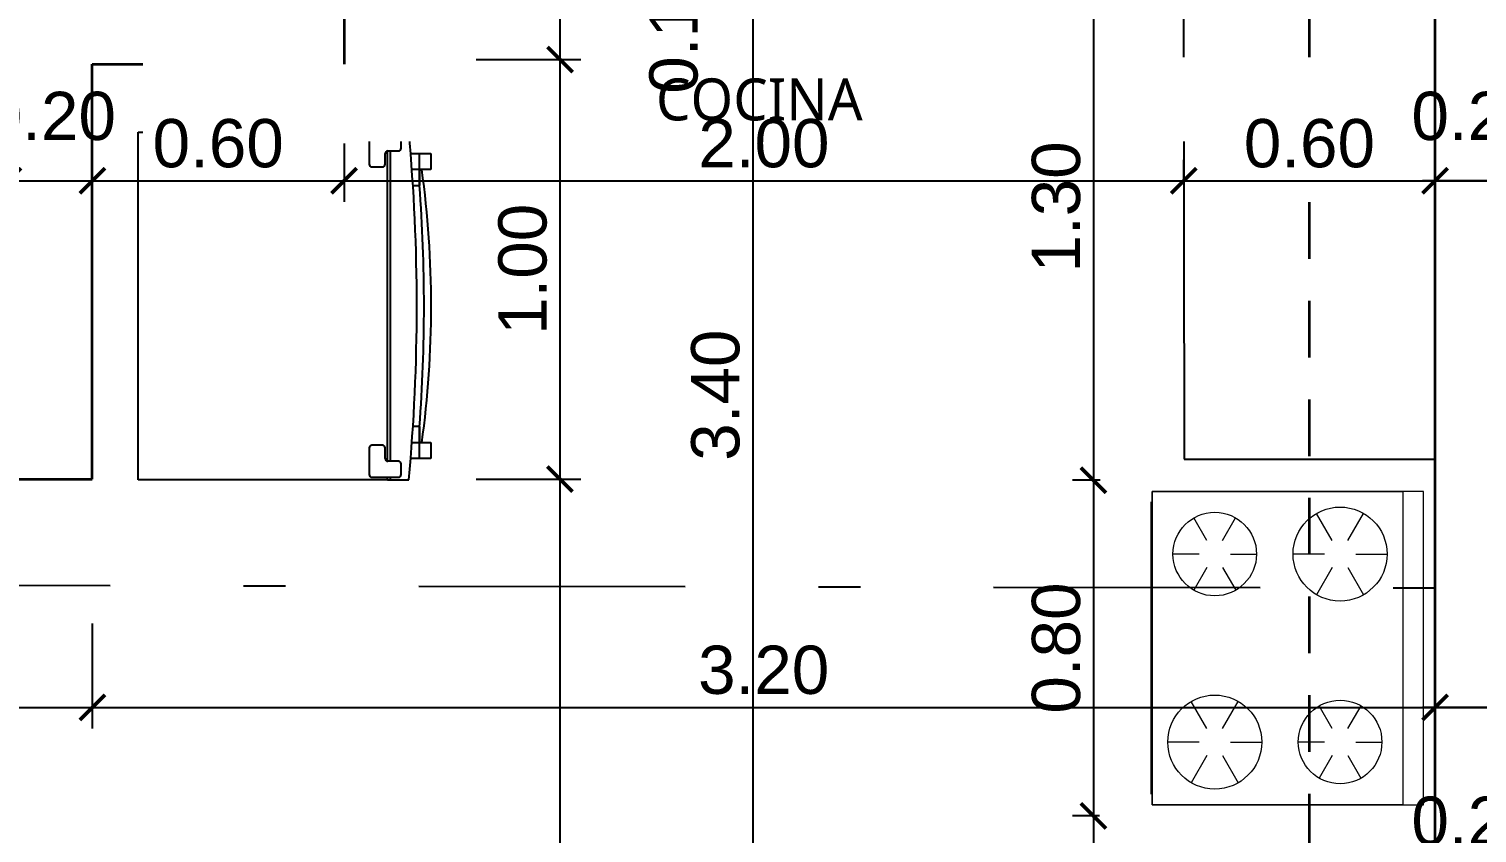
# Model space of a CAD drawing. Header units: feet. Extents: x -417 to 46, y -646 to -218.
# Drawn here: x -72.6 to -69.149, y -489.971 to -488.055 of the extents above; entities that cross this region are included whole.
import ezdxf

# ---------------------------------------------------------------- set-up
doc = ezdxf.new("R2010")
doc.units = ezdxf.units.FT
doc.header["$MEASUREMENT"] = 0
doc.linetypes.add('DASHDOT', pattern=[25.4, 12.7, -6.35, 0, -6.35])
doc.linetypes.add('HIDDEN', pattern=[0.375, 0.25, -0.125])
for name, color, linetype, lineweight in [('A-WALL', 4, 'Continuous', 25), ('DIM-COTAS', 1, 'Continuous', 5), ('muebles', 2, 'Continuous', 5), ('TXT', 2, 'Continuous', 9)]:
    doc.layers.add(name, color=color, linetype=linetype, lineweight=lineweight)
for name, color, linetype in [('COCINA', 2, 'Continuous'), ('DIM', 10, 'Continuous'), ('GRDUTIY', 5, 'Continuous'), ('MB3', 8, 'Continuous')]:
    doc.layers.add(name, color=color, linetype=linetype)
doc.styles.add('ads', font='trebuc.ttf', dxfattribs={"height": 0.14})
doc.styles.get("Standard").update_dxf_attribs({"font": 'arial.ttf', "height": 0.115})
doc.dimstyles.new('KEILY', dxfattribs={"dimtxt": 0.115, "dimasz": 0.06, "dimexe": 0.05, "dimexo": 0.2, "dimgap": 0.03, "dimtad": 1, "dimzin": 1, "dimdsep": 46, "dimtxsty": 'Standard', "dimblk": 'ARCHTICK', "dimcen": 2.5, "dimdle": 0.03, "dimclrd": 256, "dimclre": 256, "dimclrt": 7, "dimadec": 0, "dimazin": 0, "dimtfac": 1, "dimtmove": 2, "dimatfit": 3, "dimfxl": 0.2, "dimfxlon": 1, "dimtolj": 1, "dimtzin": 1, "dimarcsym": 0})

# ---------------------------------------------------------------- blocks, each defined once
blk = doc.blocks.new('A$C285A50AC')
at = {"layer": 'muebles'}
for p, q in [((0.0012, 0.6896, -0.889), (0, 0.0292, -0.889)), ((0.0012, 0.6896), (0.0011, 0.6388)), ((0.7632, 0.6882), (0.0012, 0.6896)), ((0.7632, 0.6882, -0.889), (0.0012, 0.6896, -0.889)), ((0.762, 0.0278, -0.889), (0.7632, 0.6882, -0.889)), ((0.7631, 0.6374), (0.7632, 0.6882)), ((0.0011, 0.6388), (0.7631, 0.6374)), ((0, 0.0292, -0.889), (0.762, 0.0278, -0.889))]:
    blk.add_line(p, q, dxfattribs=at)
at = {"layer": 'muebles', "color": 8}
for p, q in [((0.1533, 0.5242, 0.0025), (0.1534, 0.6004, 0.0025)), ((0.6105, 0.5234, 0.0025), (0.6106, 0.5869, 0.0025)), ((0.1203, 0.5052, 0.0025), (0.0543, 0.5435, 0.0025)), ((0.1863, 0.5051, 0.0025), (0.2523, 0.5431, 0.0025)), ((0.5775, 0.5044, 0.0025), (0.5225, 0.5363, 0.0025)), ((0.6435, 0.5043, 0.0025), (0.6985, 0.5359, 0.0025)), ((0.1202, 0.4671, 0.0025), (0.0541, 0.4292, 0.0025)), ((0.1862, 0.467, 0.0025), (0.2521, 0.4288, 0.0025)), ((0.5774, 0.4663, 0.0025), (0.5223, 0.4347, 0.0025)), ((0.6434, 0.4662, 0.0025), (0.6983, 0.4343, 0.0025)), ((0.1532, 0.448, 0.0025), (0.153, 0.3718, 0.0025)), ((0.6104, 0.4472, 0.0025), (0.6102, 0.3837, 0.0025)), ((0.1527, 0.2194, 0.0025), (0.1529, 0.2829, 0.0025)), ((0.6099, 0.2186, 0.0025), (0.6101, 0.2948, 0.0025)), ((0.1197, 0.2004, 0.0025), (0.0648, 0.2323, 0.0025)), ((0.1857, 0.2003, 0.0025), (0.2408, 0.232, 0.0025)), ((0.5769, 0.1996, 0.0025), (0.511, 0.2378, 0.0025)), ((0.6429, 0.1995, 0.0025), (0.709, 0.2375, 0.0025)), ((0.1196, 0.1623, 0.0025), (0.0646, 0.1307, 0.0025)), ((0.1526, 0.1432, 0.0025), (0.1525, 0.0797, 0.0025)), ((0.1856, 0.1622, 0.0025), (0.2406, 0.1304, 0.0025)), ((0.5768, 0.1615, 0.0025), (0.5108, 0.1235, 0.0025)), ((0.6098, 0.1424, 0.0025), (0.6097, 0.0662, 0.0025)), ((0.6428, 0.1614, 0.0025), (0.7088, 0.1232, 0.0025))]:
    blk.add_line(p, q, dxfattribs=at)
at = {"layer": 'muebles', "extrusion": (-0.001805, -0.999998, 0)}
for p, q in [((0.0635, 0.0265, -0.6223), (0.6985, 0.0254, -0.6223)), ((0.0635, 0.0265, -0.1016), (0.6985, 0.0254, -0.1016))]:
    blk.add_line(p, q, dxfattribs=at)
at = {"layer": 'muebles'}
for centre, radius in [((0.1532, 0.4861, 0.0025), 0.1143), ((0.6104, 0.4853, 0.0025), 0.1016), ((0.1527, 0.1813, 0.0025), 0.1016), ((0.6099, 0.1805, 0.0025), 0.1143)]:
    blk.add_circle(centre, radius, dxfattribs=at)
at = {"layer": 'muebles', "color": 8, "extrusion": (-0.001805, -0.999998, 0)}
for centre in [(0.0888, -0.0381, -0.0267), (0.2158, -0.0381, -0.0267), (0.3809, -0.0381, -0.0267), (0.546, -0.0381, -0.0267), (0.673, -0.0381, -0.0267)]:
    blk.add_circle(centre, 0.0254, dxfattribs=at)
at = {"layer": 'muebles'}
for points in [[(0.0012, 0.6896, 0.254), (0.0011, 0.6388, 0.254), (0.7631, 0.6374, 0.254), (0.7632, 0.6882, 0.254)], [(0, 0.0292), (0.0011, 0.6388), (0.7631, 0.6374), (0.762, 0.0278)]]:
    blk.add_3dface(points, dxfattribs=at)
at = {"layer": 'muebles', "color": 8}
for points in [[(0.0254, 0.0266, -0.0762), (0.0254, 0.0266, -0.5334), (0.7366, 0.0253, -0.5334), (0.7366, 0.0253, -0.0762)], [(0.0254, 0.0266, -0.5969), (0.0254, 0.0266, -0.8509), (0.7366, 0.0253, -0.8509), (0.7366, 0.0253, -0.5969)]]:
    blk.add_3dface(points, dxfattribs=at)
blk = doc.blocks.new('A$C007B5363')
at = {"layer": 'COCINA'}
for p, q in [((0, 0.8287), (0.5944, 0.8287)), ((0, 0), (0, 0.8287)), ((0.5944, 0.8287), (0.6007, 0.8287)), ((0.5944, 0.8223), (0.5944, 0.8287)), ((0.6007, 0.8287), (0.6007, 0.8223)), ((0.6452, 0.8287), (0.6007, 0.8287)), ((0.5507, 0.816), (0.5507, 0.7525)), ((0.6206, 0.8223), (0.5571, 0.8223)), ((0.6269, 0.7906), (0.6269, 0.816)), ((0.5888, 0.7525), (0.5888, 0.7779)), ((0.5944, 0.0446), (0.5944, 0.7841)), ((0.5952, 0.7842), (0.6206, 0.7842)), ((0.6007, 0.7842), (0.6007, 0.0445)), ((0.6487, 0.7779), (0.6706, 0.7779)), ((0.6706, 0.7779), (0.6975, 0.7779)), ((0.6706, 0.7398), (0.6706, 0.7779)), ((0.6706, 0.7398), (0.6706, 0.7779)), ((0.6987, 0.7398), (0.6987, 0.7779)), ((0.5571, 0.7461), (0.5825, 0.7461)), ((0.6706, 0.7398), (0.6513, 0.7398)), ((0.6975, 0.7398), (0.6706, 0.7398)), ((0.6706, 0.7398), (0.6706, 0.7017)), ((0.6706, 0.7017), (0.6706, 0.7398)), ((0.6539, 0.7017), (0.6706, 0.7017)), ((0.6706, 0.127), (0.6539, 0.127)), ((0.6706, 0.127), (0.6706, 0.0889)), ((0.6706, 0.0889), (0.6706, 0.127)), ((0.5507, 0.0762), (0.5507, 0.0127)), ((0.5825, 0.0826), (0.5571, 0.0826)), ((0.5888, 0.0508), (0.5888, 0.0762)), ((0.6513, 0.0889), (0.6706, 0.0889)), ((0.6706, 0.0889), (0.6975, 0.0889)), ((0.6706, 0.0508), (0.6706, 0.0889)), ((0.6706, 0.0508), (0.6706, 0.0889)), ((0.6987, 0.0508), (0.6987, 0.0889)), ((0.6206, 0.0445), (0.5952, 0.0445)), ((0.6269, 0.0127), (0.6269, 0.0381)), ((0.6706, 0.0508), (0.6487, 0.0508)), ((0.6975, 0.0508), (0.6706, 0.0508)), ((0.5944, 0), (0, 0)), ((0.5571, 0.0064), (0.6206, 0.0064)), ((0.5944, 0), (0.5944, 0.0064)), ((0.5944, 0), (0.6007, 0)), ((0.6007, 0.0064), (0.6007, 0)), ((0.6007, 0), (0.6452, 0))]:
    blk.add_line(p, q, dxfattribs=at)
for centre, radius, start, end in [((-3.8512, 0.4143), 4.5154, 354.7351, 5.2649), ((0.5571, 0.816), 0.00635, 90, 180), ((0.6206, 0.816), 0.00635, 360, 90), ((0.5952, 0.7779), 0.00635, 90, 180), ((0.6206, 0.7906), 0.00635, 270, 360), ((0.5571, 0.7525), 0.00635, 180, 270), ((0.5825, 0.7525), 0.00635, 270, 360), ((-1.6745, 0.4143), 2.3731, 352.1151, 7.8849), ((-3.0793, 0.4143), 3.7608, 355.6182, 4.3818), ((0.5571, 0.0762), 0.00635, 90, 180), ((0.5825, 0.0762), 0.00635, 360, 90), ((0.5952, 0.0508), 0.00635, 180, 270), ((0.6206, 0.0381), 0.00635, 360, 90), ((0.5571, 0.0127), 0.00635, 180, 270), ((0.6206, 0.0127), 0.00635, 270, 360)]:
    blk.add_arc(centre, radius, start, end, dxfattribs=at)
blk = doc.blocks.new('_ArchTick')
at = {"layer": 'DIM-COTAS', "color": 0, "const_width": 0.15}
blk.add_lwpolyline([(-0.5, -0.5), (0.5, 0.5)], dxfattribs=at)
blk = doc.blocks.new('*D2110')
at = {"layer": 'Defpoints', "color": 0, "transparency": 16777216}
for p in [(-71.8491, -487.9775), (-71.8491, -488.1275), (-71.3346, -488.1275)]:
    blk.add_point(p, dxfattribs=at)
at = {"layer": 'DIM', "lineweight": -2, "transparency": 16777216}
for p, q in [((-71.3346, -487.9475), (-71.3346, -488.1575)), ((-71.5346, -487.9775), (-71.2846, -487.9775)), ((-71.5346, -488.1275), (-71.2846, -488.1275))]:
    blk.add_line(p, q, dxfattribs=at)
at = {"layer": 'DIM', "lineweight": -2, "transparency": 16777216, "xscale": 0.06, "yscale": 0.06, "zscale": 0.06}
for p, rotation in [((-71.3346, -487.9775), 90), ((-71.3346, -488.1275), 270)]:
    blk.add_blockref('_ArchTick', p, dxfattribs=dict(at, rotation=rotation))
at = {"layer": 'DIM', "color": 7, "transparency": 16777216, "insert": (-71.0634, -488.0525), "char_height": 0.115, "attachment_point": 5, "rotation": 90}
blk.add_mtext('\\A1;0.15', dxfattribs=at)
blk = doc.blocks.new('*D2111')
at = {"layer": 'Defpoints', "color": 0, "transparency": 16777216}
for p in [(-71.8491, -488.1275), (-72.4491, -489.1275), (-71.3346, -489.1275)]:
    blk.add_point(p, dxfattribs=at)
at = {"layer": 'DIM', "lineweight": -2, "transparency": 16777216}
for p, q in [((-71.3346, -488.0975), (-71.3346, -489.1575)), ((-71.5346, -488.1275), (-71.2846, -488.1275)), ((-71.5346, -489.1275), (-71.2846, -489.1275))]:
    blk.add_line(p, q, dxfattribs=at)
at = {"layer": 'DIM', "lineweight": -2, "transparency": 16777216, "xscale": 0.06, "yscale": 0.06, "zscale": 0.06}
for p, rotation in [((-71.3346, -488.1275), 90), ((-71.3346, -489.1275), 270)]:
    blk.add_blockref('_ArchTick', p, dxfattribs=dict(at, rotation=rotation))
at = {"layer": 'DIM', "color": 7, "transparency": 16777216, "insert": (-71.4233, -488.6275), "char_height": 0.115, "attachment_point": 5, "rotation": 90}
blk.add_mtext('\\A1;1.00', dxfattribs=at)
blk = doc.blocks.new('*D2112')
at = {"layer": 'Defpoints', "color": 0, "transparency": 16777216}
for p in [(-72.4491, -489.1275), (-71.3346, -495.4275), (-71.1442, -495.4275)]:
    blk.add_point(p, dxfattribs=at)
at = {"layer": 'DIM', "lineweight": -2, "transparency": 16777216}
for p, q in [((-71.3346, -489.0975), (-71.3346, -495.4575)), ((-71.5346, -489.1275), (-71.2846, -489.1275)), ((-71.3346, -495.4275), (-71.3846, -495.4275))]:
    blk.add_line(p, q, dxfattribs=at)
at = {"layer": 'DIM', "lineweight": -2, "transparency": 16777216, "xscale": 0.06, "yscale": 0.06, "zscale": 0.06}
for p, rotation in [((-71.3346, -489.1275), 90), ((-71.3346, -495.4275), 270)]:
    blk.add_blockref('_ArchTick', p, dxfattribs=dict(at, rotation=rotation))
at = {"layer": 'DIM', "color": 7, "transparency": 16777216, "insert": (-71.4233, -492.2775), "char_height": 0.115, "attachment_point": 5, "rotation": 90}
blk.add_mtext('\\A1;6.30', dxfattribs=at)
blk = doc.blocks.new('*D2053')
at = {"layer": 'Defpoints', "color": 0, "transparency": 16777216}
for p in [(-70.7491, -487.2275), (-70.8749, -490.6275), (-70.5473, -490.6275)]:
    blk.add_point(p, dxfattribs=at)
at = {"layer": 'DIM', "lineweight": -2, "transparency": 16777216}
for p, q in [((-70.8749, -487.1975), (-70.8749, -490.6575)), ((-70.8749, -487.2275), (-70.9249, -487.2275)), ((-70.7473, -490.6275), (-70.9249, -490.6275))]:
    blk.add_line(p, q, dxfattribs=at)
at = {"layer": 'DIM', "lineweight": -2, "transparency": 16777216, "xscale": 0.06, "yscale": 0.06, "zscale": 0.06}
for p, rotation in [((-70.8749, -487.2275), 90), ((-70.8749, -490.6275), 270)]:
    blk.add_blockref('_ArchTick', p, dxfattribs=dict(at, rotation=rotation))
at = {"layer": 'DIM', "color": 7, "transparency": 16777216, "insert": (-70.9637, -488.9275), "char_height": 0.115, "attachment_point": 5, "rotation": 90}
blk.add_mtext('\\A1;3.40', dxfattribs=at)
blk = doc.blocks.new('*D2060')
at = {"layer": 'Defpoints', "color": 0, "transparency": 16777216}
for p in [(-69.897, -487.8275), (-70.0631, -489.1302), (-69.8471, -489.1302)]:
    blk.add_point(p, dxfattribs=at)
at = {"layer": 'DIM', "lineweight": -2, "transparency": 16777216}
for p, q in [((-70.0631, -487.7975), (-70.0631, -489.1602)), ((-70.0631, -487.8275), (-70.1131, -487.8275)), ((-70.0471, -489.1302), (-70.1131, -489.1302))]:
    blk.add_line(p, q, dxfattribs=at)
at = {"layer": 'DIM', "lineweight": -2, "transparency": 16777216, "xscale": 0.06, "yscale": 0.06, "zscale": 0.06}
for p, rotation in [((-70.0631, -487.8275), 90), ((-70.0631, -489.1302), 270)]:
    blk.add_blockref('_ArchTick', p, dxfattribs=dict(at, rotation=rotation))
at = {"layer": 'DIM', "color": 7, "transparency": 16777216, "insert": (-70.1518, -488.4788), "char_height": 0.115, "attachment_point": 5, "rotation": 90}
blk.add_mtext('\\A1;1.30', dxfattribs=at)
blk = doc.blocks.new('*D2061')
at = {"layer": 'Defpoints', "color": 0, "transparency": 16777216}
for p in [(-69.8471, -489.1302), (-70.0631, -489.9302), (-69.8491, -489.9302)]:
    blk.add_point(p, dxfattribs=at)
at = {"layer": 'DIM', "lineweight": -2, "transparency": 16777216}
for p, q in [((-70.0631, -489.1002), (-70.0631, -489.9602)), ((-70.0471, -489.1302), (-70.1131, -489.1302)), ((-70.0491, -489.9302), (-70.1131, -489.9302))]:
    blk.add_line(p, q, dxfattribs=at)
at = {"layer": 'DIM', "lineweight": -2, "transparency": 16777216, "xscale": 0.06, "yscale": 0.06, "zscale": 0.06}
for p, rotation in [((-70.0631, -489.1302), 90), ((-70.0631, -489.9302), 270)]:
    blk.add_blockref('_ArchTick', p, dxfattribs=dict(at, rotation=rotation))
at = {"layer": 'DIM', "color": 7, "transparency": 16777216, "insert": (-70.1518, -489.5302), "char_height": 0.115, "attachment_point": 5, "rotation": 90}
blk.add_mtext('\\A1;0.80', dxfattribs=at)
blk = doc.blocks.new('*D2062')
at = {"layer": 'Defpoints', "color": 0, "transparency": 16777216}
for p in [(-69.8491, -489.9302), (-70.0631, -490.6275), (-69.8491, -490.6275)]:
    blk.add_point(p, dxfattribs=at)
at = {"layer": 'DIM', "lineweight": -2, "transparency": 16777216}
for p, q in [((-70.0631, -489.9002), (-70.0631, -490.6575)), ((-70.0491, -489.9302), (-70.1131, -489.9302)), ((-70.0491, -490.6275), (-70.1131, -490.6275))]:
    blk.add_line(p, q, dxfattribs=at)
at = {"layer": 'DIM', "lineweight": -2, "transparency": 16777216, "xscale": 0.06, "yscale": 0.06, "zscale": 0.06}
for p, rotation in [((-70.0631, -489.9302), 90), ((-70.0631, -490.6275), 270)]:
    blk.add_blockref('_ArchTick', p, dxfattribs=dict(at, rotation=rotation))
at = {"layer": 'DIM', "color": 7, "transparency": 16777216, "insert": (-70.1518, -490.2788), "char_height": 0.115, "attachment_point": 5, "rotation": 90}
blk.add_mtext('\\A1;0.70', dxfattribs=at)
blk = doc.blocks.new('*D1982')
at = {"layer": 'Defpoints', "color": 0, "transparency": 16777216}
for p in [(-72.4491, -488.4163), (-72.4491, -488.7138), (-72.6491, -488.9275)]:
    blk.add_point(p, dxfattribs=at)
at = {"layer": 'DIM', "lineweight": -2, "transparency": 16777216}
for p, q in [((-72.6491, -488.6163), (-72.6491, -488.3663)), ((-72.4491, -488.5138), (-72.4491, -488.3663)), ((-72.6791, -488.4163), (-72.4191, -488.4163))]:
    blk.add_line(p, q, dxfattribs=at)
at = {"layer": 'DIM', "lineweight": -2, "transparency": 16777216, "xscale": 0.06, "yscale": 0.06, "zscale": 0.06, "rotation": 180}
blk.add_blockref('_ArchTick', (-72.6491, -488.4163), dxfattribs=at)
at = {"layer": 'DIM', "lineweight": -2, "transparency": 16777216, "xscale": 0.06, "yscale": 0.06, "zscale": 0.06}
blk.add_blockref('_ArchTick', (-72.4491, -488.4163), dxfattribs=at)
at = {"layer": 'DIM', "color": 7, "transparency": 16777216, "insert": (-72.5491, -488.2626), "char_height": 0.115, "attachment_point": 5}
blk.add_mtext('\\A1;0.20', dxfattribs=at)
blk = doc.blocks.new('*D1983')
at = {"layer": 'Defpoints', "color": 0, "transparency": 16777216}
for p in [(-71.8491, -488.1275), (-71.8491, -488.4163), (-72.4491, -488.7138)]:
    blk.add_point(p, dxfattribs=at)
at = {"layer": 'DIM', "lineweight": -2, "transparency": 16777216}
for p, q in [((-71.8491, -488.3275), (-71.8491, -488.4663)), ((-72.4491, -488.5138), (-72.4491, -488.3663)), ((-72.4791, -488.4163), (-71.8191, -488.4163))]:
    blk.add_line(p, q, dxfattribs=at)
at = {"layer": 'DIM', "lineweight": -2, "transparency": 16777216, "xscale": 0.06, "yscale": 0.06, "zscale": 0.06, "rotation": 180}
blk.add_blockref('_ArchTick', (-72.4491, -488.4163), dxfattribs=at)
at = {"layer": 'DIM', "lineweight": -2, "transparency": 16777216, "xscale": 0.06, "yscale": 0.06, "zscale": 0.06}
blk.add_blockref('_ArchTick', (-71.8491, -488.4163), dxfattribs=at)
at = {"layer": 'DIM', "color": 7, "transparency": 16777216, "insert": (-72.1491, -488.3276), "char_height": 0.115, "attachment_point": 5}
blk.add_mtext('\\A1;0.60', dxfattribs=at)
blk = doc.blocks.new('*D1984')
at = {"layer": 'Defpoints', "color": 0, "transparency": 16777216}
for p in [(-71.8491, -488.1275), (-69.848, -488.4163), (-69.848, -488.5271)]:
    blk.add_point(p, dxfattribs=at)
at = {"layer": 'DIM', "lineweight": -2, "transparency": 16777216}
for p, q in [((-71.8491, -488.3275), (-71.8491, -488.4663)), ((-69.848, -488.4163), (-69.848, -488.3663)), ((-71.8791, -488.4163), (-69.818, -488.4163))]:
    blk.add_line(p, q, dxfattribs=at)
at = {"layer": 'DIM', "lineweight": -2, "transparency": 16777216, "xscale": 0.06, "yscale": 0.06, "zscale": 0.06, "rotation": 180}
blk.add_blockref('_ArchTick', (-71.8491, -488.4163), dxfattribs=at)
at = {"layer": 'DIM', "lineweight": -2, "transparency": 16777216, "xscale": 0.06, "yscale": 0.06, "zscale": 0.06}
blk.add_blockref('_ArchTick', (-69.848, -488.4163), dxfattribs=at)
at = {"layer": 'DIM', "color": 7, "transparency": 16777216, "insert": (-70.8486, -488.3276), "char_height": 0.115, "attachment_point": 5}
blk.add_mtext('\\A1;2.00', dxfattribs=at)
blk = doc.blocks.new('*D1985')
at = {"layer": 'Defpoints', "color": 0, "transparency": 16777216}
for p in [(-69.2491, -488.4163), (-69.848, -488.5271), (-69.2491, -488.5917)]:
    blk.add_point(p, dxfattribs=at)
at = {"layer": 'DIM', "lineweight": -2, "transparency": 16777216}
for p, q in [((-69.848, -488.4163), (-69.848, -488.3663)), ((-69.2491, -488.4163), (-69.2491, -488.3663)), ((-69.878, -488.4163), (-69.2191, -488.4163))]:
    blk.add_line(p, q, dxfattribs=at)
at = {"layer": 'DIM', "lineweight": -2, "transparency": 16777216, "xscale": 0.06, "yscale": 0.06, "zscale": 0.06, "rotation": 180}
blk.add_blockref('_ArchTick', (-69.848, -488.4163), dxfattribs=at)
at = {"layer": 'DIM', "lineweight": -2, "transparency": 16777216, "xscale": 0.06, "yscale": 0.06, "zscale": 0.06}
blk.add_blockref('_ArchTick', (-69.2491, -488.4163), dxfattribs=at)
at = {"layer": 'DIM', "color": 7, "transparency": 16777216, "insert": (-69.5486, -488.3276), "char_height": 0.115, "attachment_point": 5}
blk.add_mtext('\\A1;0.60', dxfattribs=at)
blk = doc.blocks.new('*D1986')
at = {"layer": 'Defpoints', "color": 0, "transparency": 16777216}
for p in [(-69.0491, -488.4163), (-69.2491, -488.5917), (-69.0491, -488.6348)]:
    blk.add_point(p, dxfattribs=at)
at = {"layer": 'DIM', "lineweight": -2, "transparency": 16777216}
for p, q in [((-69.2491, -488.4163), (-69.2491, -488.3663)), ((-69.0491, -488.4348), (-69.0491, -488.3663)), ((-69.2791, -488.4163), (-69.0191, -488.4163))]:
    blk.add_line(p, q, dxfattribs=at)
at = {"layer": 'DIM', "lineweight": -2, "transparency": 16777216, "xscale": 0.06, "yscale": 0.06, "zscale": 0.06, "rotation": 180}
blk.add_blockref('_ArchTick', (-69.2491, -488.4163), dxfattribs=at)
at = {"layer": 'DIM', "lineweight": -2, "transparency": 16777216, "xscale": 0.06, "yscale": 0.06, "zscale": 0.06}
blk.add_blockref('_ArchTick', (-69.0491, -488.4163), dxfattribs=at)
at = {"layer": 'DIM', "color": 7, "transparency": 16777216, "insert": (-69.1491, -488.2626), "char_height": 0.115, "attachment_point": 5}
blk.add_mtext('\\A1;0.20', dxfattribs=at)
blk = doc.blocks.new('*D1946')
at = {"layer": 'Defpoints', "color": 0, "transparency": 16777216}
for p in [(-72.4491, -489.1275), (-72.4491, -489.6716), (-73.9491, -490.3275)]:
    blk.add_point(p, dxfattribs=at)
at = {"layer": 'DIM', "lineweight": -2, "transparency": 16777216}
for p, q in [((-72.4491, -489.4716), (-72.4491, -489.7216)), ((-73.9491, -489.8716), (-73.9491, -489.6216)), ((-73.9791, -489.6716), (-72.4191, -489.6716))]:
    blk.add_line(p, q, dxfattribs=at)
at = {"layer": 'DIM', "lineweight": -2, "transparency": 16777216, "xscale": 0.06, "yscale": 0.06, "zscale": 0.06, "rotation": 180}
blk.add_blockref('_ArchTick', (-73.9491, -489.6716), dxfattribs=at)
at = {"layer": 'DIM', "lineweight": -2, "transparency": 16777216, "xscale": 0.06, "yscale": 0.06, "zscale": 0.06}
blk.add_blockref('_ArchTick', (-72.4491, -489.6716), dxfattribs=at)
at = {"layer": 'DIM', "color": 7, "transparency": 16777216, "insert": (-73.1991, -489.5829), "char_height": 0.115, "attachment_point": 5}
blk.add_mtext('\\A1;1.50', dxfattribs=at)
blk = doc.blocks.new('*D2089')
at = {"layer": 'Defpoints', "color": 0, "transparency": 16777216}
for p in [(-69.2491, -489.0457), (-72.4491, -489.1275), (-69.2491, -489.6716)]:
    blk.add_point(p, dxfattribs=at)
at = {"layer": 'DIM', "lineweight": -2, "transparency": 16777216}
for p, q in [((-72.4491, -489.4716), (-72.4491, -489.7216)), ((-69.2491, -489.4716), (-69.2491, -489.7216)), ((-72.4791, -489.6716), (-69.2191, -489.6716))]:
    blk.add_line(p, q, dxfattribs=at)
at = {"layer": 'DIM', "lineweight": -2, "transparency": 16777216, "xscale": 0.06, "yscale": 0.06, "zscale": 0.06, "rotation": 180}
blk.add_blockref('_ArchTick', (-72.4491, -489.6716), dxfattribs=at)
at = {"layer": 'DIM', "lineweight": -2, "transparency": 16777216, "xscale": 0.06, "yscale": 0.06, "zscale": 0.06}
blk.add_blockref('_ArchTick', (-69.2491, -489.6716), dxfattribs=at)
at = {"layer": 'DIM', "color": 7, "transparency": 16777216, "insert": (-70.8491, -489.5828), "char_height": 0.115, "attachment_point": 5}
blk.add_mtext('\\A1;3.20', dxfattribs=at)
blk = doc.blocks.new('*D2090')
at = {"layer": 'Defpoints', "color": 0, "transparency": 16777216}
for p in [(-69.0491, -488.9275), (-69.2491, -489.0457), (-69.0491, -489.6716)]:
    blk.add_point(p, dxfattribs=at)
at = {"layer": 'DIM', "lineweight": -2, "transparency": 16777216}
for p, q in [((-69.2491, -489.4716), (-69.2491, -489.7216)), ((-69.0491, -489.4716), (-69.0491, -489.7216)), ((-69.2791, -489.6716), (-69.0191, -489.6716))]:
    blk.add_line(p, q, dxfattribs=at)
at = {"layer": 'DIM', "lineweight": -2, "transparency": 16777216, "xscale": 0.06, "yscale": 0.06, "zscale": 0.06, "rotation": 180}
blk.add_blockref('_ArchTick', (-69.2491, -489.6716), dxfattribs=at)
at = {"layer": 'DIM', "lineweight": -2, "transparency": 16777216, "xscale": 0.06, "yscale": 0.06, "zscale": 0.06}
blk.add_blockref('_ArchTick', (-69.0491, -489.6716), dxfattribs=at)
at = {"layer": 'DIM', "color": 7, "transparency": 16777216, "insert": (-69.1491, -489.9427), "char_height": 0.115, "attachment_point": 5}
blk.add_mtext('\\A1;0.20', dxfattribs=at)
blk = doc.blocks.new('*D1932')
at = {"layer": 'Defpoints', "color": 0, "transparency": 16777216}
for p in [(-69.2491, -488.4163), (-69.0491, -488.5917), (-69.2491, -488.6348)]:
    blk.add_point(p, dxfattribs=at)
at = {"layer": 'DIM', "lineweight": -2, "transparency": 16777216}
for p, q in [((-69.2491, -488.4348), (-69.2491, -488.3663)), ((-69.0491, -488.4163), (-69.0491, -488.3663)), ((-69.0191, -488.4163), (-69.2791, -488.4163))]:
    blk.add_line(p, q, dxfattribs=at)
at = {"layer": 'DIM', "lineweight": -2, "transparency": 16777216, "xscale": 0.06, "yscale": 0.06, "zscale": 0.06, "rotation": 180}
blk.add_blockref('_ArchTick', (-69.2491, -488.4163), dxfattribs=at)
at = {"layer": 'DIM', "lineweight": -2, "transparency": 16777216, "xscale": 0.06, "yscale": 0.06, "zscale": 0.06}
blk.add_blockref('_ArchTick', (-69.0491, -488.4163), dxfattribs=at)
at = {"layer": 'DIM', "color": 7, "transparency": 16777216, "insert": (-69.1491, -488.2626), "char_height": 0.115, "attachment_point": 5}
blk.add_mtext('\\A1;0.20', dxfattribs=at)
blk = doc.blocks.new('*D1942')
at = {"layer": 'Defpoints', "color": 0, "transparency": 16777216}
for p in [(-69.2491, -488.9275), (-69.0491, -489.0457), (-69.2491, -489.6716)]:
    blk.add_point(p, dxfattribs=at)
at = {"layer": 'DIM', "lineweight": -2, "transparency": 16777216}
for p, q in [((-69.2491, -489.4716), (-69.2491, -489.7216)), ((-69.0491, -489.4716), (-69.0491, -489.7216)), ((-69.0191, -489.6716), (-69.2791, -489.6716))]:
    blk.add_line(p, q, dxfattribs=at)
at = {"layer": 'DIM', "lineweight": -2, "transparency": 16777216, "xscale": 0.06, "yscale": 0.06, "zscale": 0.06, "rotation": 180}
blk.add_blockref('_ArchTick', (-69.2491, -489.6716), dxfattribs=at)
at = {"layer": 'DIM', "lineweight": -2, "transparency": 16777216, "xscale": 0.06, "yscale": 0.06, "zscale": 0.06}
blk.add_blockref('_ArchTick', (-69.0491, -489.6716), dxfattribs=at)
at = {"layer": 'DIM', "color": 7, "transparency": 16777216, "insert": (-69.1491, -489.9427), "char_height": 0.115, "attachment_point": 5}
blk.add_mtext('\\A1;0.20', dxfattribs=at)

msp = doc.modelspace()

# ---------------------------------------------------------------- linework, layer by layer
at = {"layer": 'A-WALL', "lineweight": 35, "extrusion": (-2.36783e-12, 8.94772e-16, -1)}
for p, q in [((-69.2491, -490.6275), (-69.2491, -487.2275)), ((-69.2491, -490.6275), (-69.2491, -487.2275)), ((-72.4491, -489.1275), (-72.4491, -488.1382)), ((-72.4491, -488.1382), (-71.8491, -488.1382)), ((-74.9491, -489.1275), (-72.4491, -489.1275))]:
    msp.add_line(p, q, dxfattribs=at)
at = {"layer": 'A-WALL', "lineweight": 35}
msp.add_line((-71.8491, -487.9882), (-71.8491, -488.1382), dxfattribs=at)
at = {"layer": 'COCINA', "extrusion": (-2.36783e-12, 8.94772e-16, -1)}
for p, q in [((-69.8491, -487.8275), (-69.8471, -489.0802)), ((-69.8471, -489.0802), (-69.2491, -489.0802))]:
    msp.add_line(p, q, dxfattribs=at)
at = {"layer": 'GRDUTIY', "color": 8, "linetype": 'DASHDOT', "ltscale": 0.05}
msp.add_line((-82.6312, -489.3631), (-55.8856, -489.4101), dxfattribs=at)
at = {"layer": 'MB3', "linetype": 'HIDDEN', "lineweight": 35, "ltscale": 0.54, "extrusion": (-2.36783e-12, 8.94772e-16, -1)}
msp.add_line((-69.5491, -487.5275), (-69.5491, -490.6275), dxfattribs=at)

# ---------------------------------------------------------------- block references
at = {"extrusion": (-2.36783e-12, 8.94772e-16, -1), "xscale": -0.9800000000000217, "yscale": 0.9799999999999898, "zscale": 0.9799999999999965, "rotation": 89.89658188472907}
msp.add_blockref('A$C285A50AC', (69.9521, -489.1569), dxfattribs=at)
at = {"layer": 'COCINA', "extrusion": (-2.36783e-12, 8.94772e-16, -1), "xscale": -1}
msp.add_blockref('A$C007B5363', (72.34, -489.1295), dxfattribs=at)

# ---------------------------------------------------------------- dimensions: what is measured, and where the dimension line sits
at = {"layer": 'DIM'}
for base, p1, p2, picture, middle in [((-72.4491, -488.4163), (-72.6491, -488.9275), (-72.4491, -488.7138), '*D1982', (-72.5491, -488.2626)), ((-69.0491, -488.4163), (-69.2491, -488.5917), (-69.0491, -488.6348), '*D1986', (-69.1491, -488.2626)), ((-69.0491, -489.6716), (-69.2491, -489.0457), (-69.0491, -488.9275), '*D2090', (-69.1491, -489.9427)), ((-69.2491, -489.6716), (-72.4491, -489.1275), (-69.2491, -489.0457), '*D2089', (-70.8491, -489.5828)), ((-72.4491, -489.6716), (-73.9491, -490.3275), (-72.4491, -489.1275), '*D1946', (-73.1991, -489.5829))]:
    dim = msp.add_linear_dim(base=base, p1=p1, p2=p2, dimstyle='KEILY', dxfattribs=at)
    dim.commit()
    dim.dimension.update_dxf_attribs({"geometry": picture, "text_midpoint": middle})
for base, p1, p2, angle, picture, middle in [((-69.2491, -488.4163), (-69.0491, -488.5917), (-69.2491, -488.6348), 180, '*D1932', (-69.1491, -488.2626)), ((-69.2491, -489.6716), (-69.0491, -489.0457), (-69.2491, -488.9275), 180, '*D1942', (-69.1491, -489.9427)), ((-71.3346, -495.4275), (-72.4491, -489.1275), (-71.1442, -495.4275), 90, '*D2112', (-71.4233, -492.2775)), ((-70.0631, -489.9302), (-69.8471, -489.1302), (-69.8491, -489.9302), 90, '*D2061', (-70.1518, -489.5302)), ((-70.0631, -490.6275), (-69.8491, -489.9302), (-69.8491, -490.6275), 90, '*D2062', (-70.1518, -490.2788))]:
    dim = msp.add_linear_dim(base=base, p1=p1, p2=p2, angle=angle, dimstyle='KEILY', dxfattribs=at)
    dim.commit()
    dim.dimension.update_dxf_attribs({"geometry": picture, "text_midpoint": middle})

# ---------------------------------------------------------------- next in the draw order: texts
at = {"layer": 'TXT', "insert": (-70.8595, -488.1725), "char_height": 0.1, "width": 2.838, "attachment_point": 2, "style": 'ads', "bg_fill": 2}
msp.add_mtext('COCINA', dxfattribs=at)

# ---------------------------------------------------------------- next in the draw order: linework, layer by layer
at = {"layer": 'A-WALL', "lineweight": 35}
msp.add_line((-71.8491, -487.9882), (-71.8491, -488.1382), dxfattribs=at)

# ---------------------------------------------------------------- next in the draw order: dimensions: what is measured, and where the dimension line sits
at = {"layer": 'DIM'}
for base, p1, p2, picture, middle in [((-70.8749, -490.6275), (-70.7491, -487.2275), (-70.5473, -490.6275), '*D2053', (-70.9637, -488.9275)), ((-70.0631, -489.1302), (-69.897, -487.8275), (-69.8471, -489.1302), '*D2060', (-70.1518, -488.4788)), ((-71.3346, -488.1275), (-71.8491, -487.9775), (-71.8491, -488.1275), '*D2110', (-71.0634, -488.0525)), ((-71.3346, -489.1275), (-71.8491, -488.1275), (-72.4491, -489.1275), '*D2111', (-71.4233, -488.6275))]:
    dim = msp.add_linear_dim(base=base, p1=p1, p2=p2, angle=90, dimstyle='KEILY', dxfattribs=at)
    dim.commit()
    dim.dimension.update_dxf_attribs({"geometry": picture, "text_midpoint": middle})
for base, p1, p2, picture, middle in [((-71.8491, -488.4163), (-72.4491, -488.7138), (-71.8491, -488.1275), '*D1983', (-72.1491, -488.3276)), ((-69.848, -488.4163), (-71.8491, -488.1275), (-69.848, -488.5271), '*D1984', (-70.8486, -488.3276)), ((-69.2491, -488.4163), (-69.848, -488.5271), (-69.2491, -488.5917), '*D1985', (-69.5486, -488.3276))]:
    dim = msp.add_linear_dim(base=base, p1=p1, p2=p2, dimstyle='KEILY', dxfattribs=at)
    dim.commit()
    dim.dimension.update_dxf_attribs({"geometry": picture, "text_midpoint": middle})

doc.saveas('drawing.dxf')
